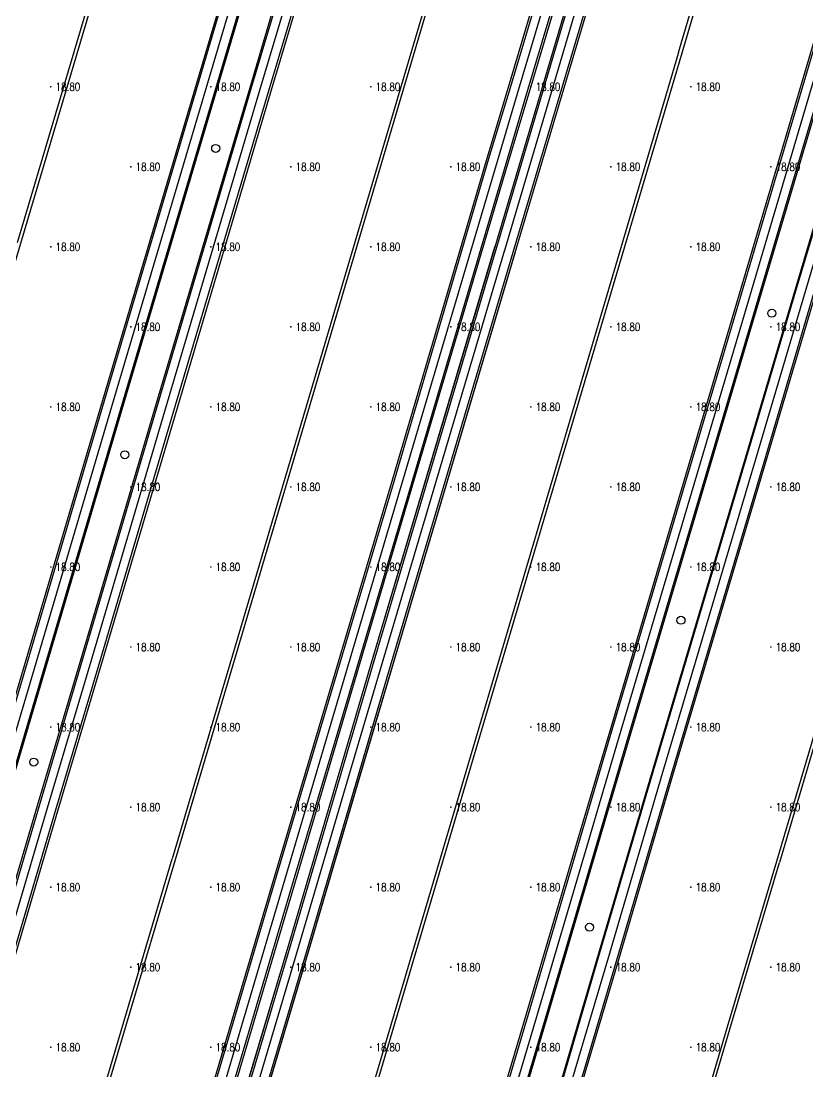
# Model space of a CAD drawing. Extents: x 404846 to 408477, y 3390929 to 3392894.
# Drawn here: x 406127.6 to 406226, y 3391891.3 to 3392022.6 of the extents above; entities that cross this region are included whole.
import ezdxf
from ezdxf.enums import TextEntityAlignment as Align

# ---------------------------------------------------------------- set-up
doc = ezdxf.new("R2010")
doc.units = 0
doc.header["$LTSCALE"] = 0.5
doc.layers.get('0').update_dxf_attribs({"linetype": 'CONTINUOUS'})
for name, color, linetype in [('3221', 6, 'CONTINUOUS'), ('GCD', 1, 'CONTINUOUS'), ('GXYZ', 2, 'CONTINUOUS'), ('SXSS', 5, 'CONTINUOUS'), ('ZBTZ', 3, 'CONTINUOUS')]:
    doc.layers.add(name, color=color, linetype=linetype)
doc.styles.add('HZ', font='rs.shx', dxfattribs={"width": 0.8, "bigfont": 'hztxt.shx'})
doc.linetypes.add('1161', pattern='A,0,[149,AAA.SHX,S=0.15,R=0,X=0,Y=0],-1.6', length=1.6)

# ---------------------------------------------------------------- blocks, each defined once
blk = doc.blocks.new('GC200')
at = {"linetype": 'Continuous', "const_width": 0.2, "flags": 128}
blk.add_lwpolyline([(-0.1, 0, 1), (0.1, 0, 1)], format="xyb", close=True, dxfattribs=at)
blk = doc.blocks.new('gc188')
blk.add_circle((0, 0), 1)

msp = doc.modelspace()

# ---------------------------------------------------------------- linework, layer by layer
at = {"layer": '3221', "color": 6}
for points in [[(406118.105, 3391757.835, 18.986), (406127.298, 3391788.966, 18.837), (406136.724, 3391820.826, 18.808), (406141.721, 3391837.566, 18.808), (406147.57, 3391857.138, 18.808), (406154.803, 3391881.588, 18.747), (406162.354, 3391906.986, 18.735), (406168.627, 3391928.256, 18.832), (406172.558, 3391941.617, 18.865), (406188.104, 3391994.011, 18.789), (406188.096, 3391993.982, 18.789), (406198.76, 3392030.051, 18.76), (406211.491, 3392073.007, 18.649), (406215.005, 3392084.915, 18.649), (406244.737, 3392076.141, 18.649)], [(406168.982, 3392052.538, 18.959), (406159.992, 3392022.41, 18.654), (406159.994, 3392022.416, 18.654), (406157.459, 3392013.929, 18.654), (406145.569, 3391973.797, 18.561), (406136.359, 3391942.556, 18.712), (406130.915, 3391924.232, 18.712), (406122.795, 3391896.75, 18.95), (406117.06, 3391877.426, 19.001), (406114.025, 3391867.156, 18.978), (406110.495, 3391855.234, 18.932), (406105.736, 3391839.293, 18.765), (406100.28, 3391820.842, 18.765), (406093.479, 3391798.011, 18.868), (406086.142, 3391773.202, 18.753), (406076.628, 3391740.986, 18.777)], [(406106.35, 3391732.179, 18.777), (406115.87, 3391764.411, 18.753), (406123.197, 3391789.19, 18.868), (406129.999, 3391812.021, 18.765), (406135.464, 3391830.504, 18.765), (406140.22, 3391846.433, 18.932), (406143.752, 3391858.363, 18.978), (406146.784, 3391868.623, 19.001), (406152.519, 3391887.948, 18.95), (406160.638, 3391915.425, 18.712), (406166.076, 3391933.727, 18.712), (406175.298, 3391965.011, 18.561), (406187.173, 3392005.091, 18.654), (406189.698, 3392013.546, 18.654), (406198.701, 3392043.718, 18.959)], [(406070.344, 3391742.758, 18.802), (406079.622, 3391774.067, 18.834), (406079.622, 3391774.07, 18.834), (406086.203, 3391796.283, 19.011), (406091.259, 3391813.306, 18.988), (406096.718, 3391831.727, 18.894), (406103.327, 3391854.097, 18.815), (406107.701, 3391868.806, 18.842), (406111.875, 3391882.896, 18.962), (406116.549, 3391898.595, 18.847), (406122.08, 3391917.279, 18.615), (406139.516, 3391976.278, 18.672), (406156.356, 3392033.027, 18.817)], [(406228.485, 3392021.252, 18.76), (406217.824, 3391985.193, 18.789), (406202.288, 3391932.832, 18.865), (406198.366, 3391919.505, 18.832), (406192.073, 3391898.167, 18.735), (406184.524, 3391872.774, 18.747), (406177.285, 3391848.302, 18.808), (406171.426, 3391828.7, 18.808), (406166.44, 3391811.995, 18.808), (406157.026, 3391780.179, 18.837), (406147.829, 3391749.034, 18.986)], [(406230.799, 3391896.871, 18.801), (406224.097, 3391874.327, 18.881), (406219.158, 3391857.691, 18.907), (406213.436, 3391838.406, 18.881), (406208.347, 3391821.35, 18.854), (406203.054, 3391803.584, 18.655), (406197.454, 3391784.697, 18.596), (406186.693, 3391748.27, 18.861), (406175.823, 3391711.551, 18.731), (406146.098, 3391720.35, 18.731), (406156.968, 3391757.069, 18.861), (406167.729, 3391793.494, 18.596), (406173.338, 3391812.416, 18.655), (406178.637, 3391830.202, 18.854), (406183.723, 3391847.247, 18.881), (406189.439, 3391866.512, 18.907), (406194.381, 3391883.155, 18.881), (406201.084, 3391905.704, 18.801), (406207.862, 3391928.737, 18.909), (406219.444, 3391967.721, 18.981), (406225.716, 3391988.98, 18.816), (406231.192, 3392007.362, 18.778)]]:
    msp.add_polyline3d(points, dxfattribs=at)
at = {"layer": 'SXSS', "linetype": 'Continuous', "flags": 128}
for points, elevation in [([(406127.196, 3391994.917), (406147.84, 3392064.488), (406148.224, 3392064.375), (406127.579, 3391994.803), (406127.579, 3391994.803), (406109.242, 3391932.914)], 18.847), ([(406248.333, 3392006.31), (406262.511, 3392054.138), (406262.894, 3392054.024), (406248.716, 3392006.196), (406248.716, 3392006.197), (406222.435, 3391917.45)], 18.66), ([(406128.072, 3391855.739), (406119.87, 3391827.953), (406111.958, 3391801.309), (406108.64, 3391790.16), (406109.023, 3391790.046), (406112.341, 3391801.195), (406120.254, 3391827.84), (406128.455, 3391855.626), (406128.455, 3391855.625), (406131.254, 3391865.077), (406138.742, 3391890.282), (406146.928, 3391917.813), (406146.928, 3391917.814), (406186.932, 3392052.936), (406186.549, 3392053.049), (406146.544, 3391917.927)], 18.735), ([(406209.824, 3392018.671), (406217.251, 3392043.901), (406217.635, 3392043.788), (406210.208, 3392018.558), (406210.208, 3392018.557), (406197.774, 3391976.516), (406182.073, 3391923.47)], 18.802), ([(406209.824, 3392018.671), (406197.39, 3391976.63), (406181.689, 3391923.584), (406181.689, 3391923.584)], 18.722), ([(406248.333, 3392006.31), (406222.052, 3391917.564), (406222.052, 3391917.564), (406216.192, 3391897.865), (406211.404, 3391881.668), (406207.356, 3391868.007), (406200.497, 3391844.959), (406195.621, 3391828.494), (406189.658, 3391808.383), (406183.122, 3391786.251), (406175.272, 3391759.749), (406168.866, 3391738.215), (406169.249, 3391738.101), (406175.656, 3391759.635), (406183.506, 3391786.137), (406190.041, 3391808.27), (406196.005, 3391828.381), (406196.005, 3391828.381), (406200.881, 3391844.845), (406207.739, 3391867.893), (406211.787, 3391881.555), (406216.575, 3391897.752), (406222.435, 3391917.45)], 18.746), ([(406181.689, 3391923.584), (406169.714, 3391883.212), (406158.898, 3391846.732)], 18.77), ([(406182.073, 3391923.47), (406170.093, 3391883.099), (406159.35, 3391846.597)], 18.77), ([(406128.072, 3391855.739), (406130.87, 3391865.191), (406138.358, 3391890.396), (406146.544, 3391917.927)], 18.62)]:
    msp.add_lwpolyline(points, dxfattribs=dict(at, elevation=elevation))
at = {"layer": 'ZBTZ', "linetype": '1161', "flags": 128}
for points, elevation in [([(406140.778, 3391975.904), (406123.308, 3391916.916), (406117.777, 3391898.23), (406113.103, 3391882.532), (406108.929, 3391868.443), (406104.59, 3391853.722), (406097.981, 3391831.353), (406092.522, 3391812.931), (406087.466, 3391795.908), (406080.886, 3391773.695), (406071.082, 3391740.711), (406074.851, 3391739.595), (406084.929, 3391773.561), (406092.265, 3391798.371), (406099.067, 3391821.202), (406104.522, 3391839.652), (406109.287, 3391855.593), (406112.816, 3391867.513), (406115.851, 3391877.784), (406121.586, 3391897.108), (406129.706, 3391924.59), (406135.151, 3391942.915), (406144.364, 3391974.153), (406156.255, 3392014.287), (406158.79, 3392022.776), (406167.73, 3392052.91), (406180.779, 3392097.085), (406177.06, 3392098.167), (406157.604, 3392032.656), (406140.778, 3391975.904)], 18.808), ([(406155.296, 3392033.342), (406174.109, 3392096.688), (406176.2, 3392096.067), (406157.461, 3392032.699), (406140.622, 3391975.951), (406123.162, 3391916.959), (406117.63, 3391898.274), (406112.956, 3391882.575), (406108.782, 3391868.486), (406104.392, 3391853.781), (406097.783, 3391831.411), (406092.324, 3391812.99), (406087.268, 3391795.967), (406080.688, 3391773.754), (406071.497, 3391742.696), (406069.388, 3391743.321), (406078.608, 3391774.37), (406085.189, 3391796.584), (406090.245, 3391813.607), (406095.704, 3391832.027), (406102.313, 3391854.397), (406106.678, 3391869.11), (406110.852, 3391883.2), (406115.527, 3391898.898), (406121.057, 3391917.582), (406138.497, 3391976.58), (406155.296, 3392033.342)], 18.837), ([(406156.404, 3392014.243), (406144.513, 3391974.109), (406135.304, 3391942.867), (406129.896, 3391924.534), (406121.775, 3391897.052), (406116.04, 3391877.728), (406113.005, 3391867.457), (406109.476, 3391855.537), (406104.67, 3391839.608), (406099.215, 3391821.158), (406092.413, 3391798.327), (406085.076, 3391773.517), (406075.617, 3391741.504), (406077.719, 3391740.881), (406087.168, 3391772.898), (406094.504, 3391797.707), (406101.305, 3391820.538), (406106.761, 3391838.99), (406111.521, 3391854.929), (406115.051, 3391866.852), (406118.086, 3391877.122), (406123.821, 3391896.446), (406131.942, 3391923.928), (406137.386, 3391942.251), (406146.628, 3391973.484), (406158.518, 3392013.614), (406161.052, 3392022.094), (406170.042, 3392052.224), (406182.454, 3392094.268), (406180.333, 3392094.894), (406167.922, 3392052.853), (406158.932, 3392022.726), (406156.404, 3392014.243)], 18.79), ([(406188.671, 3392013.853), (406197.674, 3392044.023), (406210.085, 3392086.065), (406212.162, 3392085.452), (406199.75, 3392043.406), (406190.746, 3392013.233), (406188.238, 3392004.763), (406176.401, 3391964.679), (406167.101, 3391933.425), (406161.664, 3391915.121), (406153.545, 3391887.644), (406147.81, 3391868.319), (406144.778, 3391858.059), (406141.246, 3391846.128), (406136.516, 3391830.192), (406131.051, 3391811.709), (406124.249, 3391788.878), (406116.922, 3391764.1), (406107.447, 3391732.13), (406105.362, 3391732.748), (406114.848, 3391764.762), (406122.177, 3391789.493), (406128.979, 3391812.324), (406134.443, 3391830.805), (406139.14, 3391846.755), (406142.671, 3391858.682), (406145.703, 3391868.943), (406151.438, 3391888.267), (406159.558, 3391915.745), (406165.021, 3391934.038), (406174.302, 3391965.239), (406186.119, 3392005.405), (406188.671, 3392013.853)], 18.79), ([(406199.852, 3392029.727), (406212.583, 3392072.684), (406216.012, 3392084.304), (406213.905, 3392084.926), (406210.477, 3392073.307), (406197.746, 3392030.351), (406187.07, 3391994.317), (406171.524, 3391941.922), (406167.601, 3391928.556), (406161.348, 3391907.284), (406153.797, 3391881.886), (406146.565, 3391857.437), (406140.715, 3391837.867), (406135.69, 3391821.133), (406126.263, 3391789.272), (406117.192, 3391758.554), (406109.199, 3391731.638), (406111.3, 3391731.016), (406119.15, 3391757.526), (406128.373, 3391788.649), (406137.799, 3391820.506), (406142.801, 3391837.243), (406148.651, 3391856.817), (406155.884, 3391881.268), (406163.434, 3391906.665), (406169.677, 3391927.947), (406173.608, 3391941.306), (406189.154, 3391993.699), (406199.852, 3392029.727)], 18.785), ([(406242.501, 3392063.836), (406246.553, 3392077.565), (406250.25, 3392076.419), (406236.56, 3392030.134), (406229.93, 3392007.736), (406224.457, 3391989.353), (406218.185, 3391968.094), (406206.603, 3391929.11), (406199.818, 3391906.078), (406193.175, 3391883.514), (406188.234, 3391866.869), (406182.518, 3391847.606), (406177.432, 3391830.562), (406172.106, 3391812.782), (406166.496, 3391793.859), (406155.735, 3391757.434), (406144.864, 3391720.715), (406144.304, 3391718.804), (406140.564, 3391719.912), (406141.156, 3391721.91), (406149.039, 3391748.676), (406158.236, 3391779.821), (406167.649, 3391811.635), (406172.67, 3391828.328), (406178.529, 3391847.932), (406185.769, 3391872.405), (406193.318, 3391897.797), (406199.587, 3391919.146), (406203.508, 3391932.471), (406219.043, 3391984.831), (406229.768, 3392020.872), (406242.501, 3392063.836)], 18.796), ([(406242.307, 3392063.894), (406245.73, 3392075.494), (406243.603, 3392076.122), (406240.18, 3392064.523), (406227.447, 3392021.559), (406216.774, 3391985.504), (406201.237, 3391933.142), (406197.315, 3391919.814), (406191.027, 3391898.477), (406183.478, 3391873.084), (406176.239, 3391848.613), (406170.374, 3391829.013), (406165.388, 3391812.307), (406155.974, 3391780.49), (406146.776, 3391749.344), (406138.929, 3391722.776), (406141.022, 3391722.156), (406148.872, 3391748.725), (406158.07, 3391779.871), (406167.483, 3391811.685), (406172.506, 3391828.407), (406178.354, 3391847.984), (406185.593, 3391872.457), (406193.142, 3391897.85), (406199.418, 3391919.196), (406203.34, 3391932.521), (406218.875, 3391984.881), (406229.574, 3392020.929), (406242.307, 3392063.894)], 18.781), ([(406236.767, 3392030.073), (406249.849, 3392074.247), (406251.928, 3392073.631), (406238.847, 3392029.457), (406232.221, 3392007.056), (406226.746, 3391988.675), (406220.475, 3391967.416), (406208.893, 3391928.433), (406202.114, 3391905.401), (406195.448, 3391882.838), (406190.507, 3391866.195), (406184.791, 3391846.93), (406179.705, 3391829.884), (406179.701, 3391829.885), (406174.402, 3391812.1), (406168.793, 3391793.179), (406158.032, 3391756.755), (406147.236, 3391720.287), (406145.179, 3391720.896), (406155.928, 3391757.377), (406166.689, 3391793.802), (406172.299, 3391812.725), (406177.599, 3391830.512), (406182.689, 3391847.555), (406188.405, 3391866.819), (406193.346, 3391883.463), (406199.956, 3391906.036), (406206.735, 3391929.071), (406218.317, 3391968.055), (406224.589, 3391989.314), (406230.137, 3392007.675), (406236.767, 3392030.073)], 18.826)]:
    msp.add_lwpolyline(points, close=True, dxfattribs=dict(at, elevation=elevation))
for points, elevation in [([(406205.505, 3392047.861), (406200.042, 3392029.671), (406189.343, 3391993.643), (406173.798, 3391941.25), (406169.867, 3391927.891), (406163.624, 3391906.609), (406156.073, 3391881.211), (406148.84, 3391856.76), (406142.99, 3391837.187), (406137.988, 3391820.45), (406128.562, 3391788.592), (406119.339, 3391757.469), (406111.434, 3391730.771), (406108.954, 3391731.505), (406117.002, 3391758.61), (406126.074, 3391789.328), (406135.501, 3391821.189), (406140.526, 3391837.923), (406146.375, 3391857.493), (406153.608, 3391881.943), (406161.158, 3391907.34), (406167.411, 3391928.611), (406171.334, 3391941.978), (406186.881, 3391994.374), (406197.556, 3392030.407), (406210.287, 3392073.363), (406214.344, 3392087.111), (406213.021, 3392087.515), (406199.98, 3392043.338), (406190.977, 3392013.165), (406188.438, 3392004.688), (406176.55, 3391964.64), (406167.315, 3391933.362), (406161.881, 3391915.057), (406153.761, 3391887.58), (406148.026, 3391868.255), (406144.994, 3391857.995), (406141.462, 3391846.064), (406136.688, 3391830.142), (406131.222, 3391811.658), (406124.421, 3391788.827), (406117.093, 3391764.049), (406107.545, 3391731.773), (406108.914, 3391731.379), (406117.026, 3391758.667), (406126.08, 3391789.326), (406135.507, 3391821.188), (406140.502, 3391837.93), (406146.351, 3391857.5), (406153.583, 3391881.95), (406161.134, 3391907.348), (406167.385, 3391928.622), (406171.317, 3391941.983), (406186.864, 3391994.379)], 18.804), ([(406147.401, 3391719.964), (406158.27, 3391756.685), (406169.031, 3391793.109), (406174.64, 3391812.029), (406179.939, 3391829.814), (406185.009, 3391846.865), (406190.725, 3391866.13), (406195.666, 3391882.774), (406202.348, 3391905.335), (406209.121, 3391928.365), (406220.703, 3391967.349), (406226.974, 3391988.607), (406232.449, 3392006.988), (406239.052, 3392029.396), (406252.814, 3392075.702), (406250.224, 3392076.427)], 18.822), ([(406135.957, 3392068.541), (406128.015, 3392041.762), (406111.103, 3391984.692), (406093.611, 3391925.707), (406088.087, 3391907.045), (406083.414, 3391891.349), (406079.242, 3391877.27), (406074.899, 3391862.523), (406068.286, 3391840.139), (406062.833, 3391821.739), (406057.777, 3391804.714), (406051.167, 3391782.499), (406041.349, 3391749.368), (406040.346, 3391745.993), (406067.344, 3391737.98), (406067.688, 3391738.218), (406069.111, 3391743.171), (406078.369, 3391774.441), (406084.95, 3391796.654), (406090.006, 3391813.678), (406095.464, 3391832.097), (406102.073, 3391854.468), (406106.452, 3391869.176), (406110.627, 3391883.267), (406115.301, 3391898.965), (406120.832, 3391917.649), (406138.278, 3391976.645), (406155.118, 3392033.394), (406163.135, 3392060.544)], 18.846), ([(406171.97, 3392057.893), (406170.255, 3392052.16), (406161.305, 3392022.025), (406158.771, 3392013.539), (406146.881, 3391973.409), (406137.633, 3391942.178), (406132.189, 3391923.854), (406124.069, 3391896.372), (406118.334, 3391877.049), (406115.299, 3391866.779), (406111.769, 3391854.855), (406106.998, 3391838.92), (406101.542, 3391820.468), (406094.74, 3391797.636), (406087.404, 3391772.829), (406077.872, 3391740.618), (406076.297, 3391735.343)], 18.804), ([(406076.297, 3391735.343), (406103.507, 3391727.246), (406105.095, 3391732.551), (406114.601, 3391764.786), (406121.929, 3391789.567), (406128.731, 3391812.398), (406134.195, 3391830.879), (406138.939, 3391846.814), (406142.471, 3391858.742), (406145.503, 3391869.003), (406151.238, 3391888.327), (406159.357, 3391915.804), (406164.801, 3391934.103), (406174.117, 3391965.375), (406185.9, 3392005.47), (406188.425, 3392013.926), (406199.12, 3392049.804)], 18.799), ([(406138.683, 3391722.642), (406146.572, 3391749.405), (406155.769, 3391780.551), (406165.183, 3391812.368), (406170.177, 3391829.073), (406176.036, 3391848.674), (406183.275, 3391873.145), (406190.824, 3391898.538), (406197.121, 3391919.871), (406201.043, 3391933.2), (406216.58, 3391985.562), (406227.24, 3392021.62), (406232.634, 3392039.927)], 18.802), ([(406138.683, 3391722.642), (406137.217, 3391717.628), (406136.798, 3391717.398), (406109.901, 3391725.346), (406111.388, 3391730.607), (406119.342, 3391757.469), (406128.572, 3391788.59), (406137.998, 3391820.447), (406142.994, 3391837.186), (406148.862, 3391856.754), (406156.095, 3391881.205), (406163.646, 3391906.603), (406169.91, 3391927.879), (406173.841, 3391941.238), (406189.386, 3391993.63)], 18.806)]:
    msp.add_lwpolyline(points, dxfattribs=dict(at, elevation=elevation))

# ---------------------------------------------------------------- block references
at = {"layer": 'GCD', "linetype": 'Continuous'}
ref = msp.add_blockref('GC200', (406131.358, 3392014.379, 18.8), dxfattribs=dict(at, xscale=0.5, yscale=0.5, zscale=0.5))
ref.add_attrib('height', '18.80', dxfattribs={"linetype": 'Continuous', "height": 1, "style": 'HZ', "width": 0.8}).set_placement((406131.958, 3392014.379, 18.8), align=Align.MIDDLE_LEFT)
ref = msp.add_blockref('GC200', (406151.358, 3392014.379, 18.8), dxfattribs=dict(at, xscale=0.5, yscale=0.5, zscale=0.5))
ref.add_attrib('height', '18.80', dxfattribs={"linetype": 'Continuous', "height": 1, "style": 'HZ', "width": 0.8}).set_placement((406151.958, 3392014.379, 18.8), align=Align.MIDDLE_LEFT)
ref = msp.add_blockref('GC200', (406171.358, 3392014.379, 18.8), dxfattribs=dict(at, xscale=0.5, yscale=0.5, zscale=0.5))
ref.add_attrib('height', '18.80', dxfattribs={"linetype": 'Continuous', "height": 1, "style": 'HZ', "width": 0.8}).set_placement((406171.958, 3392014.379, 18.8), align=Align.MIDDLE_LEFT)
ref = msp.add_blockref('GC200', (406191.358, 3392014.379, 18.8), dxfattribs=dict(at, xscale=0.5, yscale=0.5, zscale=0.5))
ref.add_attrib('height', '18.80', dxfattribs={"linetype": 'Continuous', "height": 1, "style": 'HZ', "width": 0.8}).set_placement((406191.958, 3392014.379, 18.8), align=Align.MIDDLE_LEFT)
ref = msp.add_blockref('GC200', (406211.358, 3392014.379, 18.8), dxfattribs=dict(at, xscale=0.5, yscale=0.5, zscale=0.5))
ref.add_attrib('height', '18.80', dxfattribs={"linetype": 'Continuous', "height": 1, "style": 'HZ', "width": 0.8}).set_placement((406211.958, 3392014.379, 18.8), align=Align.MIDDLE_LEFT)
ref = msp.add_blockref('GC200', (406141.358, 3392004.379, 18.8), dxfattribs=dict(at, xscale=0.5, yscale=0.5, zscale=0.5))
ref.add_attrib('height', '18.80', dxfattribs={"linetype": 'Continuous', "height": 1, "style": 'HZ', "width": 0.8}).set_placement((406141.958, 3392004.379, 18.8), align=Align.MIDDLE_LEFT)
ref = msp.add_blockref('GC200', (406161.358, 3392004.379, 18.8), dxfattribs=dict(at, xscale=0.5, yscale=0.5, zscale=0.5))
ref.add_attrib('height', '18.80', dxfattribs={"linetype": 'Continuous', "height": 1, "style": 'HZ', "width": 0.8}).set_placement((406161.958, 3392004.379, 18.8), align=Align.MIDDLE_LEFT)
ref = msp.add_blockref('GC200', (406181.358, 3392004.379, 18.8), dxfattribs=dict(at, xscale=0.5, yscale=0.5, zscale=0.5))
ref.add_attrib('height', '18.80', dxfattribs={"linetype": 'Continuous', "height": 1, "style": 'HZ', "width": 0.8}).set_placement((406181.958, 3392004.379, 18.8), align=Align.MIDDLE_LEFT)
ref = msp.add_blockref('GC200', (406201.358, 3392004.379, 18.8), dxfattribs=dict(at, xscale=0.5, yscale=0.5, zscale=0.5))
ref.add_attrib('height', '18.80', dxfattribs={"linetype": 'Continuous', "height": 1, "style": 'HZ', "width": 0.8}).set_placement((406201.958, 3392004.379, 18.8), align=Align.MIDDLE_LEFT)
ref = msp.add_blockref('GC200', (406221.358, 3392004.379, 18.8), dxfattribs=dict(at, xscale=0.5, yscale=0.5, zscale=0.5))
ref.add_attrib('height', '18.80', dxfattribs={"linetype": 'Continuous', "height": 1, "style": 'HZ', "width": 0.8}).set_placement((406221.958, 3392004.379, 18.8), align=Align.MIDDLE_LEFT)
ref = msp.add_blockref('GC200', (406131.358, 3391994.379, 18.8), dxfattribs=dict(at, xscale=0.5, yscale=0.5, zscale=0.5))
ref.add_attrib('height', '18.80', dxfattribs={"linetype": 'Continuous', "height": 1, "style": 'HZ', "width": 0.8}).set_placement((406131.958, 3391994.379, 18.8), align=Align.MIDDLE_LEFT)
ref = msp.add_blockref('GC200', (406151.358, 3391994.379, 18.8), dxfattribs=dict(at, xscale=0.5, yscale=0.5, zscale=0.5))
ref.add_attrib('height', '18.80', dxfattribs={"linetype": 'Continuous', "height": 1, "style": 'HZ', "width": 0.8}).set_placement((406151.958, 3391994.379, 18.8), align=Align.MIDDLE_LEFT)
ref = msp.add_blockref('GC200', (406171.358, 3391994.379, 18.8), dxfattribs=dict(at, xscale=0.5, yscale=0.5, zscale=0.5))
ref.add_attrib('height', '18.80', dxfattribs={"linetype": 'Continuous', "height": 1, "style": 'HZ', "width": 0.8}).set_placement((406171.958, 3391994.379, 18.8), align=Align.MIDDLE_LEFT)
ref = msp.add_blockref('GC200', (406191.358, 3391994.379, 18.8), dxfattribs=dict(at, xscale=0.5, yscale=0.5, zscale=0.5))
ref.add_attrib('height', '18.80', dxfattribs={"linetype": 'Continuous', "height": 1, "style": 'HZ', "width": 0.8}).set_placement((406191.958, 3391994.379, 18.8), align=Align.MIDDLE_LEFT)
ref = msp.add_blockref('GC200', (406211.358, 3391994.379, 18.8), dxfattribs=dict(at, xscale=0.5, yscale=0.5, zscale=0.5))
ref.add_attrib('height', '18.80', dxfattribs={"linetype": 'Continuous', "height": 1, "style": 'HZ', "width": 0.8}).set_placement((406211.958, 3391994.379, 18.8), align=Align.MIDDLE_LEFT)
ref = msp.add_blockref('GC200', (406141.358, 3391984.379, 18.8), dxfattribs=dict(at, xscale=0.5, yscale=0.5, zscale=0.5))
ref.add_attrib('height', '18.80', dxfattribs={"linetype": 'Continuous', "height": 1, "style": 'HZ', "width": 0.8}).set_placement((406141.958, 3391984.379, 18.8), align=Align.MIDDLE_LEFT)
ref = msp.add_blockref('GC200', (406161.358, 3391984.379, 18.8), dxfattribs=dict(at, xscale=0.5, yscale=0.5, zscale=0.5))
ref.add_attrib('height', '18.80', dxfattribs={"linetype": 'Continuous', "height": 1, "style": 'HZ', "width": 0.8}).set_placement((406161.958, 3391984.379, 18.8), align=Align.MIDDLE_LEFT)
ref = msp.add_blockref('GC200', (406181.358, 3391984.379, 18.8), dxfattribs=dict(at, xscale=0.5, yscale=0.5, zscale=0.5))
ref.add_attrib('height', '18.80', dxfattribs={"linetype": 'Continuous', "height": 1, "style": 'HZ', "width": 0.8}).set_placement((406181.958, 3391984.379, 18.8), align=Align.MIDDLE_LEFT)
ref = msp.add_blockref('GC200', (406201.358, 3391984.379, 18.8), dxfattribs=dict(at, xscale=0.5, yscale=0.5, zscale=0.5))
ref.add_attrib('height', '18.80', dxfattribs={"linetype": 'Continuous', "height": 1, "style": 'HZ', "width": 0.8}).set_placement((406201.958, 3391984.379, 18.8), align=Align.MIDDLE_LEFT)
ref = msp.add_blockref('GC200', (406221.358, 3391984.379, 18.8), dxfattribs=dict(at, xscale=0.5, yscale=0.5, zscale=0.5))
ref.add_attrib('height', '18.80', dxfattribs={"linetype": 'Continuous', "height": 1, "style": 'HZ', "width": 0.8}).set_placement((406221.958, 3391984.379, 18.8), align=Align.MIDDLE_LEFT)
ref = msp.add_blockref('GC200', (406131.358, 3391974.379, 18.8), dxfattribs=dict(at, xscale=0.5, yscale=0.5, zscale=0.5))
ref.add_attrib('height', '18.80', dxfattribs={"linetype": 'Continuous', "height": 1, "style": 'HZ', "width": 0.8}).set_placement((406131.958, 3391974.379, 18.8), align=Align.MIDDLE_LEFT)
ref = msp.add_blockref('GC200', (406151.358, 3391974.379, 18.8), dxfattribs=dict(at, xscale=0.5, yscale=0.5, zscale=0.5))
ref.add_attrib('height', '18.80', dxfattribs={"linetype": 'Continuous', "height": 1, "style": 'HZ', "width": 0.8}).set_placement((406151.958, 3391974.379, 18.8), align=Align.MIDDLE_LEFT)
ref = msp.add_blockref('GC200', (406171.358, 3391974.379, 18.8), dxfattribs=dict(at, xscale=0.5, yscale=0.5, zscale=0.5))
ref.add_attrib('height', '18.80', dxfattribs={"linetype": 'Continuous', "height": 1, "style": 'HZ', "width": 0.8}).set_placement((406171.958, 3391974.379, 18.8), align=Align.MIDDLE_LEFT)
ref = msp.add_blockref('GC200', (406191.358, 3391974.379, 18.8), dxfattribs=dict(at, xscale=0.5, yscale=0.5, zscale=0.5))
ref.add_attrib('height', '18.80', dxfattribs={"linetype": 'Continuous', "height": 1, "style": 'HZ', "width": 0.8}).set_placement((406191.958, 3391974.379, 18.8), align=Align.MIDDLE_LEFT)
ref = msp.add_blockref('GC200', (406211.358, 3391974.379, 18.8), dxfattribs=dict(at, xscale=0.5, yscale=0.5, zscale=0.5))
ref.add_attrib('height', '18.80', dxfattribs={"linetype": 'Continuous', "height": 1, "style": 'HZ', "width": 0.8}).set_placement((406211.958, 3391974.379, 18.8), align=Align.MIDDLE_LEFT)
ref = msp.add_blockref('GC200', (406141.358, 3391964.379, 18.8), dxfattribs=dict(at, xscale=0.5, yscale=0.5, zscale=0.5))
ref.add_attrib('height', '18.80', dxfattribs={"linetype": 'Continuous', "height": 1, "style": 'HZ', "width": 0.8}).set_placement((406141.958, 3391964.379, 18.8), align=Align.MIDDLE_LEFT)
ref = msp.add_blockref('GC200', (406161.358, 3391964.379, 18.8), dxfattribs=dict(at, xscale=0.5, yscale=0.5, zscale=0.5))
ref.add_attrib('height', '18.80', dxfattribs={"linetype": 'Continuous', "height": 1, "style": 'HZ', "width": 0.8}).set_placement((406161.958, 3391964.379, 18.8), align=Align.MIDDLE_LEFT)
ref = msp.add_blockref('GC200', (406181.358, 3391964.379, 18.8), dxfattribs=dict(at, xscale=0.5, yscale=0.5, zscale=0.5))
ref.add_attrib('height', '18.80', dxfattribs={"linetype": 'Continuous', "height": 1, "style": 'HZ', "width": 0.8}).set_placement((406181.958, 3391964.379, 18.8), align=Align.MIDDLE_LEFT)
ref = msp.add_blockref('GC200', (406201.358, 3391964.379, 18.8), dxfattribs=dict(at, xscale=0.5, yscale=0.5, zscale=0.5))
ref.add_attrib('height', '18.80', dxfattribs={"linetype": 'Continuous', "height": 1, "style": 'HZ', "width": 0.8}).set_placement((406201.958, 3391964.379, 18.8), align=Align.MIDDLE_LEFT)
ref = msp.add_blockref('GC200', (406221.358, 3391964.379, 18.8), dxfattribs=dict(at, xscale=0.5, yscale=0.5, zscale=0.5))
ref.add_attrib('height', '18.80', dxfattribs={"linetype": 'Continuous', "height": 1, "style": 'HZ', "width": 0.8}).set_placement((406221.958, 3391964.379, 18.8), align=Align.MIDDLE_LEFT)
ref = msp.add_blockref('GC200', (406131.358, 3391954.379, 18.8), dxfattribs=dict(at, xscale=0.5, yscale=0.5, zscale=0.5))
ref.add_attrib('height', '18.80', dxfattribs={"linetype": 'Continuous', "height": 1, "style": 'HZ', "width": 0.8}).set_placement((406131.958, 3391954.379, 18.8), align=Align.MIDDLE_LEFT)
ref = msp.add_blockref('GC200', (406151.358, 3391954.379, 18.8), dxfattribs=dict(at, xscale=0.5, yscale=0.5, zscale=0.5))
ref.add_attrib('height', '18.80', dxfattribs={"linetype": 'Continuous', "height": 1, "style": 'HZ', "width": 0.8}).set_placement((406151.958, 3391954.379, 18.8), align=Align.MIDDLE_LEFT)
ref = msp.add_blockref('GC200', (406171.358, 3391954.379, 18.8), dxfattribs=dict(at, xscale=0.5, yscale=0.5, zscale=0.5))
ref.add_attrib('height', '18.80', dxfattribs={"linetype": 'Continuous', "height": 1, "style": 'HZ', "width": 0.8}).set_placement((406171.958, 3391954.379, 18.8), align=Align.MIDDLE_LEFT)
ref = msp.add_blockref('GC200', (406191.358, 3391954.379, 18.8), dxfattribs=dict(at, xscale=0.5, yscale=0.5, zscale=0.5))
ref.add_attrib('height', '18.80', dxfattribs={"linetype": 'Continuous', "height": 1, "style": 'HZ', "width": 0.8}).set_placement((406191.958, 3391954.379, 18.8), align=Align.MIDDLE_LEFT)
ref = msp.add_blockref('GC200', (406211.358, 3391954.379, 18.8), dxfattribs=dict(at, xscale=0.5, yscale=0.5, zscale=0.5))
ref.add_attrib('height', '18.80', dxfattribs={"linetype": 'Continuous', "height": 1, "style": 'HZ', "width": 0.8}).set_placement((406211.958, 3391954.379, 18.8), align=Align.MIDDLE_LEFT)
ref = msp.add_blockref('GC200', (406141.358, 3391944.379, 18.8), dxfattribs=dict(at, xscale=0.5, yscale=0.5, zscale=0.5))
ref.add_attrib('height', '18.80', dxfattribs={"linetype": 'Continuous', "height": 1, "style": 'HZ', "width": 0.8}).set_placement((406141.958, 3391944.379, 18.8), align=Align.MIDDLE_LEFT)
ref = msp.add_blockref('GC200', (406161.358, 3391944.379, 18.8), dxfattribs=dict(at, xscale=0.5, yscale=0.5, zscale=0.5))
ref.add_attrib('height', '18.80', dxfattribs={"linetype": 'Continuous', "height": 1, "style": 'HZ', "width": 0.8}).set_placement((406161.958, 3391944.379, 18.8), align=Align.MIDDLE_LEFT)
ref = msp.add_blockref('GC200', (406181.358, 3391944.379, 18.8), dxfattribs=dict(at, xscale=0.5, yscale=0.5, zscale=0.5))
ref.add_attrib('height', '18.80', dxfattribs={"linetype": 'Continuous', "height": 1, "style": 'HZ', "width": 0.8}).set_placement((406181.958, 3391944.379, 18.8), align=Align.MIDDLE_LEFT)
ref = msp.add_blockref('GC200', (406201.358, 3391944.379, 18.8), dxfattribs=dict(at, xscale=0.5, yscale=0.5, zscale=0.5))
ref.add_attrib('height', '18.80', dxfattribs={"linetype": 'Continuous', "height": 1, "style": 'HZ', "width": 0.8}).set_placement((406201.958, 3391944.379, 18.8), align=Align.MIDDLE_LEFT)
ref = msp.add_blockref('GC200', (406221.358, 3391944.379, 18.8), dxfattribs=dict(at, xscale=0.5, yscale=0.5, zscale=0.5))
ref.add_attrib('height', '18.80', dxfattribs={"linetype": 'Continuous', "height": 1, "style": 'HZ', "width": 0.8}).set_placement((406221.958, 3391944.379, 18.8), align=Align.MIDDLE_LEFT)
ref = msp.add_blockref('GC200', (406131.358, 3391934.379, 18.8), dxfattribs=dict(at, xscale=0.5, yscale=0.5, zscale=0.5))
ref.add_attrib('height', '18.80', dxfattribs={"linetype": 'Continuous', "height": 1, "style": 'HZ', "width": 0.8}).set_placement((406131.958, 3391934.379, 18.8), align=Align.MIDDLE_LEFT)
ref = msp.add_blockref('GC200', (406151.358, 3391934.379, 18.8), dxfattribs=dict(at, xscale=0.5, yscale=0.5, zscale=0.5))
ref.add_attrib('height', '18.80', dxfattribs={"linetype": 'Continuous', "height": 1, "style": 'HZ', "width": 0.8}).set_placement((406151.958, 3391934.379, 18.8), align=Align.MIDDLE_LEFT)
ref = msp.add_blockref('GC200', (406171.358, 3391934.379, 18.8), dxfattribs=dict(at, xscale=0.5, yscale=0.5, zscale=0.5))
ref.add_attrib('height', '18.80', dxfattribs={"linetype": 'Continuous', "height": 1, "style": 'HZ', "width": 0.8}).set_placement((406171.958, 3391934.379, 18.8), align=Align.MIDDLE_LEFT)
ref = msp.add_blockref('GC200', (406191.358, 3391934.379, 18.8), dxfattribs=dict(at, xscale=0.5, yscale=0.5, zscale=0.5))
ref.add_attrib('height', '18.80', dxfattribs={"linetype": 'Continuous', "height": 1, "style": 'HZ', "width": 0.8}).set_placement((406191.958, 3391934.379, 18.8), align=Align.MIDDLE_LEFT)
ref = msp.add_blockref('GC200', (406211.358, 3391934.379, 18.8), dxfattribs=dict(at, xscale=0.5, yscale=0.5, zscale=0.5))
ref.add_attrib('height', '18.80', dxfattribs={"linetype": 'Continuous', "height": 1, "style": 'HZ', "width": 0.8}).set_placement((406211.958, 3391934.379, 18.8), align=Align.MIDDLE_LEFT)
ref = msp.add_blockref('GC200', (406141.358, 3391924.379, 18.8), dxfattribs=dict(at, xscale=0.5, yscale=0.5, zscale=0.5))
ref.add_attrib('height', '18.80', dxfattribs={"linetype": 'Continuous', "height": 1, "style": 'HZ', "width": 0.8}).set_placement((406141.958, 3391924.379, 18.8), align=Align.MIDDLE_LEFT)
ref = msp.add_blockref('GC200', (406161.358, 3391924.379, 18.8), dxfattribs=dict(at, xscale=0.5, yscale=0.5, zscale=0.5))
ref.add_attrib('height', '18.80', dxfattribs={"linetype": 'Continuous', "height": 1, "style": 'HZ', "width": 0.8}).set_placement((406161.958, 3391924.379, 18.8), align=Align.MIDDLE_LEFT)
ref = msp.add_blockref('GC200', (406181.358, 3391924.379, 18.8), dxfattribs=dict(at, xscale=0.5, yscale=0.5, zscale=0.5))
ref.add_attrib('height', '18.80', dxfattribs={"linetype": 'Continuous', "height": 1, "style": 'HZ', "width": 0.8}).set_placement((406181.958, 3391924.379, 18.8), align=Align.MIDDLE_LEFT)
ref = msp.add_blockref('GC200', (406201.358, 3391924.379, 18.8), dxfattribs=dict(at, xscale=0.5, yscale=0.5, zscale=0.5))
ref.add_attrib('height', '18.80', dxfattribs={"linetype": 'Continuous', "height": 1, "style": 'HZ', "width": 0.8}).set_placement((406201.958, 3391924.379, 18.8), align=Align.MIDDLE_LEFT)
ref = msp.add_blockref('GC200', (406221.358, 3391924.379, 18.8), dxfattribs=dict(at, xscale=0.5, yscale=0.5, zscale=0.5))
ref.add_attrib('height', '18.80', dxfattribs={"linetype": 'Continuous', "height": 1, "style": 'HZ', "width": 0.8}).set_placement((406221.958, 3391924.379, 18.8), align=Align.MIDDLE_LEFT)
ref = msp.add_blockref('GC200', (406131.358, 3391914.379, 18.8), dxfattribs=dict(at, xscale=0.5, yscale=0.5, zscale=0.5))
ref.add_attrib('height', '18.80', dxfattribs={"linetype": 'Continuous', "height": 1, "style": 'HZ', "width": 0.8}).set_placement((406131.958, 3391914.379, 18.8), align=Align.MIDDLE_LEFT)
ref = msp.add_blockref('GC200', (406151.358, 3391914.379, 18.8), dxfattribs=dict(at, xscale=0.5, yscale=0.5, zscale=0.5))
ref.add_attrib('height', '18.80', dxfattribs={"linetype": 'Continuous', "height": 1, "style": 'HZ', "width": 0.8}).set_placement((406151.958, 3391914.379, 18.8), align=Align.MIDDLE_LEFT)
ref = msp.add_blockref('GC200', (406171.358, 3391914.379, 18.8), dxfattribs=dict(at, xscale=0.5, yscale=0.5, zscale=0.5))
ref.add_attrib('height', '18.80', dxfattribs={"linetype": 'Continuous', "height": 1, "style": 'HZ', "width": 0.8}).set_placement((406171.958, 3391914.379, 18.8), align=Align.MIDDLE_LEFT)
ref = msp.add_blockref('GC200', (406191.358, 3391914.379, 18.8), dxfattribs=dict(at, xscale=0.5, yscale=0.5, zscale=0.5))
ref.add_attrib('height', '18.80', dxfattribs={"linetype": 'Continuous', "height": 1, "style": 'HZ', "width": 0.8}).set_placement((406191.958, 3391914.379, 18.8), align=Align.MIDDLE_LEFT)
ref = msp.add_blockref('GC200', (406211.358, 3391914.379, 18.8), dxfattribs=dict(at, xscale=0.5, yscale=0.5, zscale=0.5))
ref.add_attrib('height', '18.80', dxfattribs={"linetype": 'Continuous', "height": 1, "style": 'HZ', "width": 0.8}).set_placement((406211.958, 3391914.379, 18.8), align=Align.MIDDLE_LEFT)
ref = msp.add_blockref('GC200', (406141.358, 3391904.379, 18.8), dxfattribs=dict(at, xscale=0.5, yscale=0.5, zscale=0.5))
ref.add_attrib('height', '18.80', dxfattribs={"linetype": 'Continuous', "height": 1, "style": 'HZ', "width": 0.8}).set_placement((406141.958, 3391904.379, 18.8), align=Align.MIDDLE_LEFT)
ref = msp.add_blockref('GC200', (406161.358, 3391904.379, 18.8), dxfattribs=dict(at, xscale=0.5, yscale=0.5, zscale=0.5))
ref.add_attrib('height', '18.80', dxfattribs={"linetype": 'Continuous', "height": 1, "style": 'HZ', "width": 0.8}).set_placement((406161.958, 3391904.379, 18.8), align=Align.MIDDLE_LEFT)
ref = msp.add_blockref('GC200', (406181.358, 3391904.379, 18.8), dxfattribs=dict(at, xscale=0.5, yscale=0.5, zscale=0.5))
ref.add_attrib('height', '18.80', dxfattribs={"linetype": 'Continuous', "height": 1, "style": 'HZ', "width": 0.8}).set_placement((406181.958, 3391904.379, 18.8), align=Align.MIDDLE_LEFT)
ref = msp.add_blockref('GC200', (406201.358, 3391904.379, 18.8), dxfattribs=dict(at, xscale=0.5, yscale=0.5, zscale=0.5))
ref.add_attrib('height', '18.80', dxfattribs={"linetype": 'Continuous', "height": 1, "style": 'HZ', "width": 0.8}).set_placement((406201.958, 3391904.379, 18.8), align=Align.MIDDLE_LEFT)
ref = msp.add_blockref('GC200', (406221.358, 3391904.379, 18.8), dxfattribs=dict(at, xscale=0.5, yscale=0.5, zscale=0.5))
ref.add_attrib('height', '18.80', dxfattribs={"linetype": 'Continuous', "height": 1, "style": 'HZ', "width": 0.8}).set_placement((406221.958, 3391904.379, 18.8), align=Align.MIDDLE_LEFT)
ref = msp.add_blockref('GC200', (406131.358, 3391894.379, 18.8), dxfattribs=dict(at, xscale=0.5, yscale=0.5, zscale=0.5))
ref.add_attrib('height', '18.80', dxfattribs={"linetype": 'Continuous', "height": 1, "style": 'HZ', "width": 0.8}).set_placement((406131.958, 3391894.379, 18.8), align=Align.MIDDLE_LEFT)
ref = msp.add_blockref('GC200', (406151.358, 3391894.379, 18.8), dxfattribs=dict(at, xscale=0.5, yscale=0.5, zscale=0.5))
ref.add_attrib('height', '18.80', dxfattribs={"linetype": 'Continuous', "height": 1, "style": 'HZ', "width": 0.8}).set_placement((406151.958, 3391894.379, 18.8), align=Align.MIDDLE_LEFT)
ref = msp.add_blockref('GC200', (406171.358, 3391894.379, 18.8), dxfattribs=dict(at, xscale=0.5, yscale=0.5, zscale=0.5))
ref.add_attrib('height', '18.80', dxfattribs={"linetype": 'Continuous', "height": 1, "style": 'HZ', "width": 0.8}).set_placement((406171.958, 3391894.379, 18.8), align=Align.MIDDLE_LEFT)
ref = msp.add_blockref('GC200', (406191.358, 3391894.379, 18.8), dxfattribs=dict(at, xscale=0.5, yscale=0.5, zscale=0.5))
ref.add_attrib('height', '18.80', dxfattribs={"linetype": 'Continuous', "height": 1, "style": 'HZ', "width": 0.8}).set_placement((406191.958, 3391894.379, 18.8), align=Align.MIDDLE_LEFT)
ref = msp.add_blockref('GC200', (406211.358, 3391894.379, 18.8), dxfattribs=dict(at, xscale=0.5, yscale=0.5, zscale=0.5))
ref.add_attrib('height', '18.80', dxfattribs={"linetype": 'Continuous', "height": 1, "style": 'HZ', "width": 0.8}).set_placement((406211.958, 3391894.379, 18.8), align=Align.MIDDLE_LEFT)
at = {"layer": 'GXYZ', "linetype": 'Continuous', "xscale": 0.5, "yscale": 0.5}
for p in [(406151.965, 3392006.675, 18.727), (406221.472, 3391986.076, 18.865), (406140.604, 3391968.405, 18.9), (406210.122, 3391947.721, 19.145), (406129.223, 3391929.996, 18.725), (406198.694, 3391909.378, 18.777)]:
    msp.add_blockref('gc188', p, dxfattribs=at)

doc.saveas('drawing.dxf')
